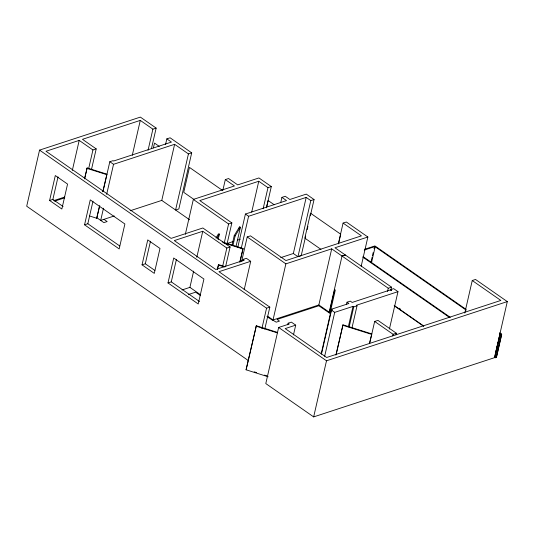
<?xml version="1.0" encoding="UTF-8"?>
<svg xmlns="http://www.w3.org/2000/svg" width="534" height="534" viewBox="0 0 534 534"><rect width="100%" height="100%" fill="white"/><g stroke="black" fill="none" stroke-linecap="round" stroke-linejoin="round"><path stroke-width="0.8" d="M151.502 148.419L156.155 128.093L140.369 117.1L39.549 150.114L26.7 206.217L248.237 360.49M49.602 200.484L55.309 175.546L67.558 184.076L61.851 209.014L49.602 200.484L52.873 199.409L63.079 206.518M52.873 199.409L58.026 176.887M72.31 170.48L79.199 140.395L92.936 149.961L96.2 148.886L91.548 169.211M84.479 178.863L87.142 167.93L106.967 174.184L102.815 191.579M84.739 178.436L87.142 167.93M88.651 168.657L92.936 149.961M84.552 224.821L90.259 199.883L124.883 223.993L119.175 248.931L84.552 224.821L87.823 223.746L119.729 245.967M87.823 223.746L92.976 201.225M89.572 215.996L96.707 218.246L99.484 206.124M99.765 205.623L96.707 218.246M102.928 191.799L109.817 161.715L113.088 160.647L113.615 161.014L171.441 142.077L166.835 138.873L165.533 144.567M103.483 208.213L100.686 220.408L114.249 215.963M106.646 194.389L113.535 164.305L174.625 144.3L188.429 153.912L191.699 152.844L178.85 208.948L175.579 210.016L188.429 153.912M132.278 155.354L140.288 120.39L152.891 129.161L156.155 128.093M148.045 150.308L152.891 129.161M153.392 147.891L154.5 143.065L159.259 146.383M142.037 264.851L147.751 239.92L160 248.443L154.286 273.381L142.037 264.851L145.308 263.783L154.833 270.418M145.308 263.783L150.468 241.261M130.089 210.776L161.775 200.404L174.625 144.3M168.003 282.933L173.717 258.002L203.928 279.035L198.221 303.973L168.003 282.933L171.274 281.865L199.476 301.503M171.274 281.865L176.434 259.344M185.325 234.386L193.335 199.422L234.446 185.959L225.315 179.598L222.892 190.171M182.007 289.962L189.91 287.372L193.635 271.112M196.806 257.288L202.76 231.269L226.837 248.036L230.101 246.962L225.635 266.479M218.112 239.746L219.414 234.092L218.486 233.799L215.963 237.95M217.358 269.076L218.546 264.61L225.455 266.786M217.431 269.456L218.546 264.61M224.307 242.676L228.592 223.973L231.863 222.905L227.017 244.045M222.738 265.919L226.837 248.036M232.016 245.273L234.239 235.574L239.499 226.917L240.427 227.21L235.981 246.601M232.937 245.567L235.16 235.868L240.427 227.21M239.132 228.532L239.499 226.917M237.777 247.382L245.413 214.041L286.524 200.584L281.919 197.373L280.804 202.252M241.148 248.784L248.597 216.263L306.196 197.4L310.801 200.604L314.065 199.536L310.341 215.796M239.833 261.86L243.057 248.504L222.298 241.949M239.913 262.241L243.057 248.504M251.694 212.152L258.77 181.253L267.975 187.661L271.319 186.573L266.473 207.713M241.628 261.333L247.215 236.936L250.479 235.868L285.95 260.565L361.418 235.854L343.082 223.085L338.429 243.411M242.743 260.999L243.117 259.37L246.388 258.302L250.706 261.306L244.185 289.768M263.135 208.807L267.975 187.661M266.453 207.739L268.108 200.504L274.236 204.769M268.155 376.77L246.081 369.802L256.34 325.74L277.62 332.455M256.34 325.74L246.081 369.802M261.9 328.523L266.559 308.191L269.83 307.123L264.797 329.077M267.594 316.181L273.021 319.959L285.87 263.856L331.701 248.851L388.265 288.24L391.535 287.165L390.975 289.608M280.724 257.635L293.346 253.503L306.196 197.4M287.746 324.832L288.12 323.21L289.254 323.998L278.648 327.469L265.798 383.572L313.658 416.9L494.451 357.693L507.3 301.59L475.514 279.456L472.243 280.53L464.794 313.051M310.801 200.604L297.952 256.707L293.346 253.503M305.688 236.121L301.216 255.639L298.606 256.494M307.177 229.62L307.924 226.363M293.473 334.905L295.709 325.146L291.39 322.135L288.12 323.21M273.021 319.959L318.851 304.954L331.701 248.851M338.529 243.891L340.739 234.239L310.528 213.199L304.821 238.131L320.934 249.351M329.198 312.156L342.04 256.046L345.304 254.972L342.047 256.053M321.168 353.949L331.407 309.226L348.889 303.506L347.013 302.197L346.453 304.634M321.475 354.062L331.527 310.154L332.348 309.887L331.407 309.226M324.659 356.278L334.711 312.37L353.021 306.376L353.762 306.896L357.026 305.822L351.999 327.776M313.658 416.9L326.508 360.797L507.3 301.59M335.873 355.15L342.982 324.826L371.804 333.917L369.508 343.235M336.32 353.915L342.982 324.826M361.171 266.272L367.873 237.003L346.352 222.017L343.082 223.085M348.362 326.708L353.021 306.376M349.102 327.222L353.762 306.896M370.976 262.114L372.058 257.381M372.418 255.806L373.139 252.655M374.04 248.71L374.401 247.135M371.624 262.227L375.048 247.255M369.588 343.616L374.661 321.448L377.932 320.38L396.368 333.223L396.001 334.845M387.524 291.491L388.265 288.24M389.413 329.057L397.984 291.657L393.658 288.647L390.394 289.715L391.529 290.509L390.067 290.022L352.16 302.431L350.284 301.129L347.013 302.197M392.73 335.919L393.104 334.291L396.368 333.223M495.906 351.793L498.068 342.334M498.429 340.752L499.15 337.601M494.638 357.306L495.278 357.753L500.525 334.564L499.864 334.778L494.631 357.64L495.285 357.42M499.63 332.755L501.686 334.184L496.446 357.039L495.792 357.259M495.278 357.753L496.44 357.373L501.673 334.518L501.039 334.07L499.877 334.451L500.512 334.898L501.673 334.518M216.891 238.237L219.414 234.092M79.199 140.395L46.004 151.262L171.107 238.378L202.847 227.985L230.101 246.962M140.288 120.39L82.47 139.321L96.2 148.886M166.835 138.873L170.106 137.805L191.699 152.844M53.707 200.637L64.768 197.013M54.481 201.178L64.748 197.82M225.315 179.598L228.585 178.53L237.717 184.891L258.923 177.942L271.319 186.573M258.77 181.253L199.789 200.57L231.863 222.905M281.919 197.373L285.263 196.278L289.862 199.489L306.282 194.109L314.065 199.536M202.76 231.269L174.291 240.594L215.776 269.483L244.252 260.158L243.117 259.37M227.05 243.537L233.338 241.481M237.27 240.193L240.413 239.159M250.706 261.306L218.96 271.706L269.83 307.123M188.515 294.501L195.624 292.171L200.29 295.415M367.873 237.003L334.972 247.776L391.535 287.165M364.408 249.351L374.594 246.02L375.228 246.461L364.261 250.059M330.533 313.084L329.738 313.158A0.968 0.481 12.9 0 1 329.478 313.084L318.831 305.755L277.066 319.432L279.476 321.108L276.205 322.176L273.588 320.567A0.881 0.434 12.9 0 1 273.355 320.6L273.268 320.6A0.968 0.481 12.9 0 1 273.001 320.574L266.94 316.549M295.709 325.146L285.176 328.597L326.661 357.486L500.845 300.442L472.243 280.53M397.984 291.657L356.285 305.308L357.026 305.822M501.686 334.184L501.026 334.397L499.664 333.45M86.882 168.357L106.707 174.611M234.239 235.574L235.16 235.868M223.579 242.863L242.796 248.931M218.286 265.038L224.427 266.973M342.721 325.253L371.544 334.344M256.08 326.167L277.36 332.882M254.224 371.864L256.594 372.612M264.477 375.095L266.84 375.843M466.142 309.433L375.242 246.134L374.581 246.348L466.169 310.127M363.294 256.761L450.242 317.309L449.588 317.523L362.639 256.974M495.799 356.926L496.44 357.373M399.138 308.225L400.507 309.179M394.372 305.575L423.816 326.08M394.179 305.775L423.542 326.221M222.711 190.571L189.45 167.402L183.736 192.34L193.922 199.429M245.413 214.041L248.597 216.263M374.661 321.448L393.104 334.291M193.335 199.422L228.592 223.973M247.215 236.936L285.87 263.856M331.527 310.154L334.711 312.37M318.851 304.954L330.559 313.104M109.817 161.715L113.535 164.305M161.775 200.404L189.617 219.788M39.549 150.114L266.559 308.191M278.648 327.469L326.508 360.797M103.956 219.334L107.14 221.557L103.87 222.625L96.367 217.398M189.91 287.372L200.61 294.821M334.664 289.608L329.431 312.463L330.072 312.911L335.305 290.055L334.664 289.608"/></g></svg>
